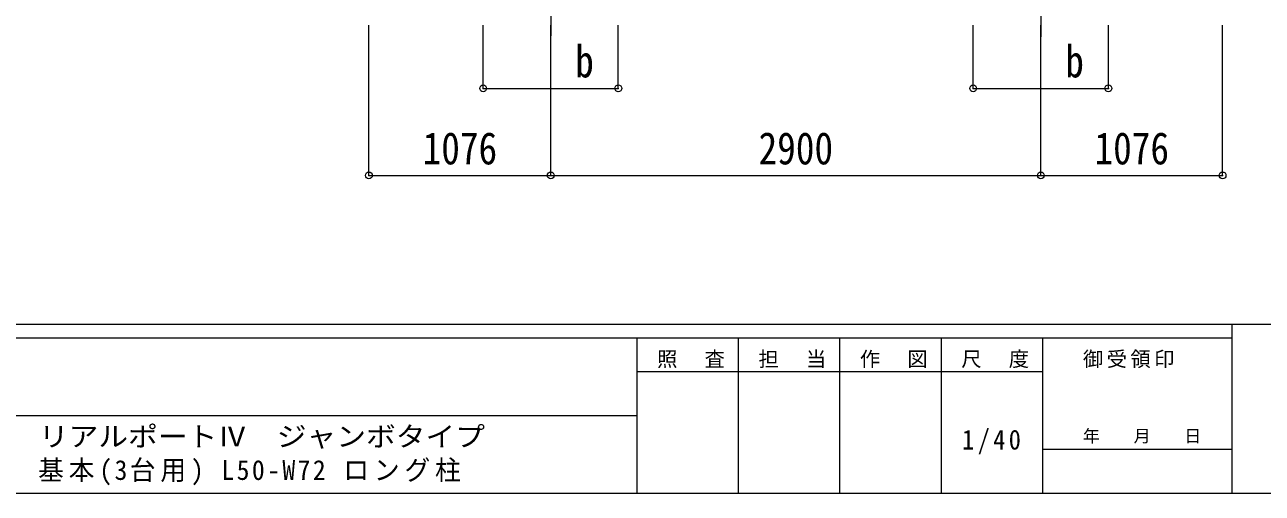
# Model space of a CAD drawing. Units: millimetres at full size, sheet at 1:40. Extents: x -11181 to 11305, y -7804 to 7716.
# Drawn here: x 41 to 7365, y -7804 to -5032 of the extents above; entities that cross this region are included whole.
import ezdxf
from ezdxf.enums import TextEntityAlignment as Align

# ---------------------------------------------------------------- set-up
doc = ezdxf.new("R2010")
doc.units = ezdxf.units.MM
doc.header["$LTSCALE"] = 40
doc.header["$PDMODE"] = 32
doc.header["$PDSIZE"] = 40
for name, color, linetype, lineweight in [('0-8_PARTS2', 2, 'Continuous', 9), ('0-A_寸法', 6, 'Continuous', 9), ('F-0_240', 7, 'Continuous', 9)]:
    doc.layers.add(name, color=color, linetype=linetype, lineweight=lineweight)
doc.styles.add('ＭＳ ゴシック', font='')
doc.styles.get('ＭＳ ゴシック').set_extended_font_data('MS Gothic')

msp = doc.modelspace()

# ---------------------------------------------------------------- linework, layer by layer
at = {"layer": '0-8_PARTS2'}
for p, q in [((3154.08, -1592.15), (3154.08, -5098.18)), ((6054.08, -1592.15), (6054.08, -5103.72))]:
    msp.add_line(p, q, dxfattribs=at)
at = {"layer": '0-A_寸法'}
for p, q in [((2078.09, -5923.06), (2078.09, -5033.67)), ((2754.08, -5408.08), (2754.08, -5033.67)), ((3154.08, -5923.06), (3154.08, -5033.67)), ((3554.08, -5408.08), (3554.08, -5033.67)), ((5654.08, -5408.08), (5654.08, -5033.67)), ((6054.08, -5923.06), (6054.08, -5033.67)), ((6454.08, -5408.08), (6454.08, -5033.67)), ((7130.08, -5923.06), (7130.08, -5033.67)), ((2754.08, -5408.08), (3554.08, -5408.08)), ((5654.08, -5408.08), (6454.08, -5408.08)), ((2078.09, -5923.06), (3154.08, -5923.06)), ((3154.08, -5923.06), (6054.08, -5923.06)), ((6054.08, -5923.06), (7130.08, -5923.06))]:
    msp.add_line(p, q, dxfattribs=at)
for p in [(2754.08, -5408.08), (3554.08, -5408.08), (5654.08, -5408.08), (6454.08, -5408.08), (2078.09, -5923.06), (3154.08, -5923.06), (6054.08, -5923.06), (7130.08, -5923.06)]:
    msp.add_point(p, dxfattribs=at)
at = {"layer": 'F-0_240', "color": 5}
for p, q in [((-11180.61, -6803.54), (10739.39, -6803.54)), ((7183.72, -6803.54), (7183.72, -7803.54)), ((-11180.61, -6883.54), (7183.72, -6883.54)), ((3663.72, -6883.54), (3663.72, -7803.54)), ((4263.72, -6883.54), (4263.72, -7803.54)), ((4863.72, -6883.54), (4863.72, -7803.54)), ((5463.72, -6883.54), (5463.72, -7803.54)), ((6063.72, -6883.54), (6063.72, -7803.54)), ((3663.72, -7083.54), (6063.72, -7083.54)), ((-4536.28, -7343.54), (3663.72, -7343.54)), ((6063.72, -7543.54), (7183.72, -7543.54)), ((-11180.61, -7803.54), (10739.39, -7803.54))]:
    msp.add_line(p, q, dxfattribs=at)

# ---------------------------------------------------------------- texts
at = {"layer": '0-A_寸法', "color": 7, "style": 'ＭＳ ゴシック', "width": 0.85}
for s, p in [('b', (3299.08, -5400.08)), ('b', (6199.08, -5400.08)), ('1076', (2396.09, -5915.06)), ('2900', (4384.08, -5915.06)), ('1076', (6372.08, -5915.06))]:
    msp.add_text(s, height=190.6, dxfattribs=at).set_placement(p, align=Align.BOTTOM_LEFT)
at = {"layer": 'F-0_240', "style": 'ＭＳ ゴシック', "width": 1.1}
msp.add_text('リアルポートⅣ\u3000ジャンボタイプ', height=117.3, dxfattribs=at).set_placement((124.97, -7561.39), align=Align.BOTTOM_LEFT)
at = {"layer": 'F-0_240', "style": 'ＭＳ ゴシック'}
msp.add_text('年\u3000\u3000月\u3000\u3000日', height=73.31, dxfattribs=at).set_placement((6303.72, -7523.54), align=Align.BOTTOM_LEFT)
at = {"layer": 'F-0_240', "attachment_point": 7, "style": 'ＭＳ ゴシック'}
for s, insert, char_height in [('\\T1.17;照\u3000査', (3783.72, -7063.54), 87.98), ('\\T1.17;担\u3000当', (4383.72, -7063.54), 87.98), ('\\T1.17;作\u3000図', (4983.72, -7063.54), 87.98), ('\\T1.17;尺\u3000度', (5583.72, -7063.54), 87.98), ('\\T1.17;御受領印', (6303.72, -7063.54), 87.98), ('\\T1.28;\\W0.9;1/40', (5588.72, -7573.54), 117.3), ('\\T1.19;\\W0.95;基本(3台用)\\~L50-W72\\~ロング柱', (120.88, -7756.06), 117.3)]:
    msp.add_mtext(s, dxfattribs=dict(at, insert=insert, char_height=char_height))

doc.saveas('drawing.dxf')
